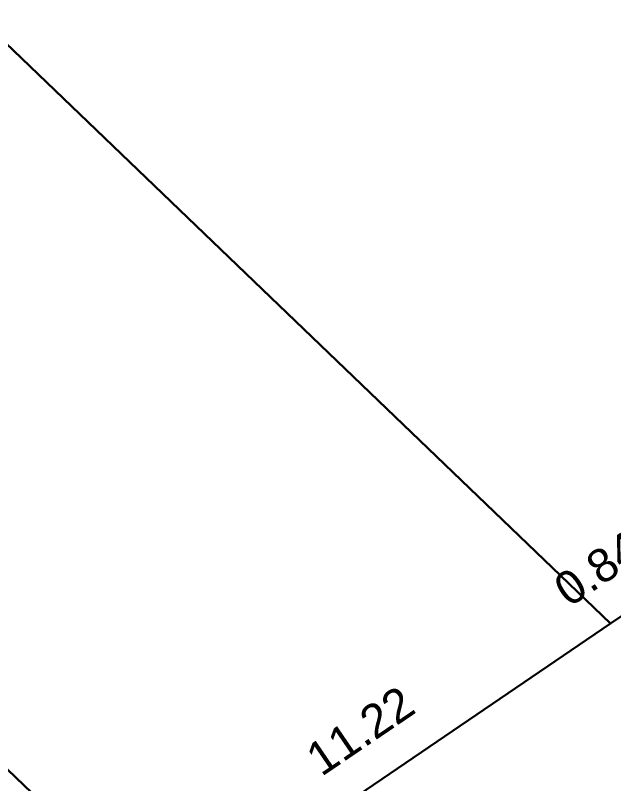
# Model space of a CAD drawing. Header units: metres. Extents: x 859577 to 860336, y 1645916 to 1646650.
# Drawn here: x 859921.91 to 859934.48, y 1645985.67 to 1646001.81 of the extents above; entities that cross this region are included whole.
import ezdxf

# ---------------------------------------------------------------- set-up
doc = ezdxf.new("R2010")
doc.units = ezdxf.units.M
doc.layers.add('C-PROP-LINE', color=230, linetype='Continuous')
doc.layers.add('C-PROP-LINE-TEXT', color=7, linetype='Continuous')
doc.styles.get("Standard").update_dxf_attribs({"font": 'arial.ttf'})

msp = doc.modelspace()

# ---------------------------------------------------------------- linework, layer by layer
at = {"layer": 'C-PROP-LINE', "color": 2, "lineweight": 30}
for points in [[(859905.14653, 1646017.11983), (859911.92024, 1646024.18511), (859937.08016, 1646008.93082), (859935.1059, 1645989.50806), (859934.41055, 1645989.0337)], [(859905.14653, 1646017.11983), (859911.92024, 1646024.18511), (859937.08016, 1646008.93082), (859935.1059, 1645989.50806), (859934.41055, 1645989.0337)], [(859897.53392, 1646009.17953), (859905.14653, 1646017.11983), (859934.41055, 1645989.0337), (859925.13385, 1645982.71863)], [(859897.53392, 1646009.17953), (859905.14653, 1646017.11983), (859934.41055, 1645989.0337), (859925.13385, 1645982.71863)], [(859925.13385, 1645982.71863), (859916.66664, 1645976.98302), (859890.61337, 1646001.96109), (859897.53392, 1646009.17953)], [(859925.13385, 1645982.71863), (859916.66664, 1645976.98302), (859890.61337, 1646001.96109), (859897.53392, 1646009.17953)]]:
    msp.add_lwpolyline(points, close=True, dxfattribs=at)

# ---------------------------------------------------------------- texts
at = {"layer": 'C-PROP-LINE-TEXT', "color": 252, "linetype": 'Continuous', "lineweight": 0, "true_color": 0x939598, "char_height": 0.7, "attachment_point": 8}
for s, insert, rotation in [('0.84', (859934.33557, 1645989.89045), 34.301181), ('11.22', (859929.35015, 1645986.49615), 34.244919)]:
    msp.add_mtext(s, dxfattribs=dict(at, insert=insert, rotation=rotation))

doc.saveas('drawing.dxf')
